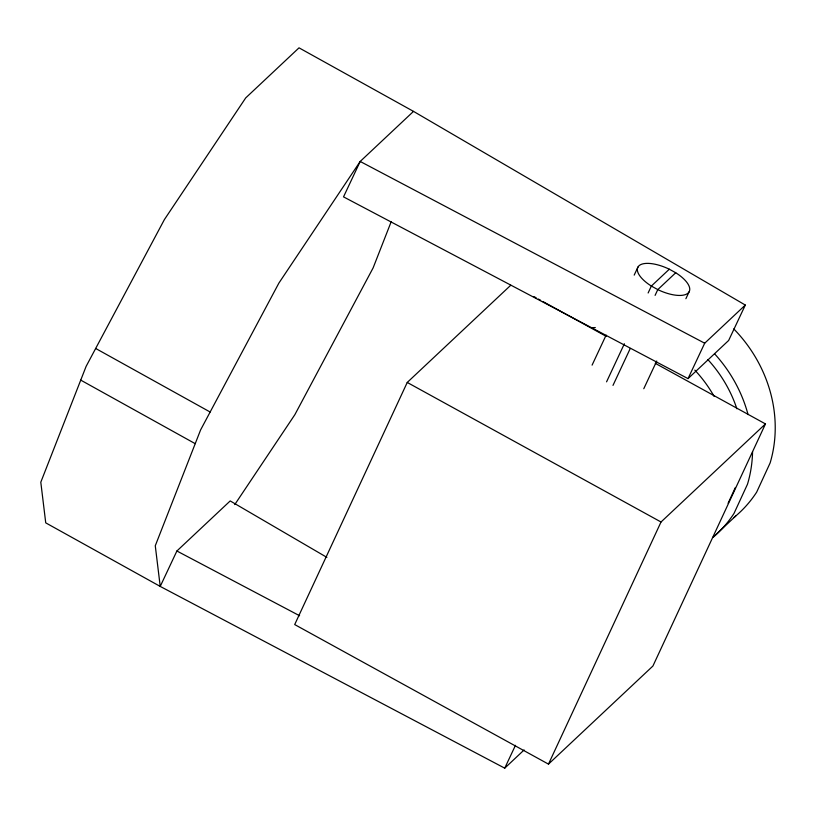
<?xml version="1.0" encoding="UTF-8"?>
<svg xmlns="http://www.w3.org/2000/svg" width="816" height="816" viewBox="0 0 816 816"><rect width="100%" height="100%" fill="white"/><g stroke="black" fill="none" stroke-linecap="round" stroke-linejoin="round"><path stroke-width="1.22" d="M391.16 221.779L373.126 267.883L294.862 414.671L234.753 504.604M728.096 503.258L735.359 487.519M510.765 285.233L407.245 382.449L294.698 624.566L548.474 764.123L652.912 666.029L765.469 423.922L655.268 363.324M548.474 764.123L661.021 522.005L765.469 423.922M592.09 365.129L606.125 335.121M634.195 275.114L637.969 267.036M606.563 381.847L624.373 343.76M648.128 292.985L651.362 286.059L669.304 269.209L675.73 272.758A28.427 11.689 25.1 0 1 688.153 293.005A28.427 11.689 25.1 0 1 657.788 289.609L651.362 286.059A28.427 11.689 25.1 0 1 638.938 265.812A28.427 11.689 25.1 0 1 669.304 269.209M612.989 385.397L630.258 348.463M655.085 295.382L657.788 289.609L675.73 272.758M643.783 388.712L656.737 361.019M685.889 298.697L689.122 291.781M326.879 557.369L230.194 500.932L176.888 551.004L160.222 586.418L504.727 768.162L524.107 749.955M504.727 768.162L515.477 745.314M704.698 343.21L360.193 161.456L343.526 196.87L688.031 378.614L704.698 343.21L745.314 305.062L413.508 111.384L299.023 47.838L245.708 97.91L164.393 219.575L86.119 366.364L40.8 482.215L45.737 522.862L160.222 586.418L155.275 545.761L200.603 429.92L278.868 283.121L360.193 161.456L413.508 111.384M745.314 305.062L728.647 340.476L688.031 378.614M735.757 515.977L713.133 537.234A134.915 121.36 46.8 0 0 734.033 513.386L747.487 484.225A134.915 121.36 46.8 0 0 752.566 451.738M176.888 551.004L299.594 615.743M533.95 296.606L536.173 297.83M538.397 299.054L540.631 300.278M542.854 301.502L606.298 336.386M407.245 382.449L661.021 522.005M95.666 348.463L210.14 412.019M80.743 380.123L195.218 443.669M591.631 327.777A125.062 112.506 46.8 0 1 595.313 327.563M694.834 370.117A125.062 112.506 46.8 0 1 714.122 396.392M714.622 353.848A134.915 121.36 46.8 0 1 748.048 414.589M733.819 517.589A134.915 121.36 46.8 0 0 756.667 492.14L770.11 462.978A134.915 121.36 46.8 0 0 733.788 328.93M707.88 359.591A125.062 112.506 46.8 0 1 736.868 408.775"/></g></svg>
